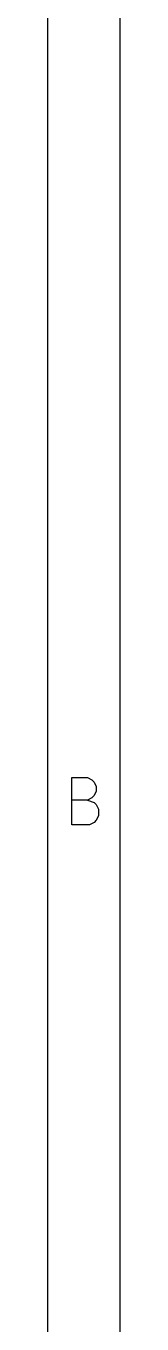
# Model space of a CAD drawing. Header units: millimetres. Extents: x 10 to 287, y -200 to -10.
# Drawn here: x 10 to 12, y -99.35 to -63.58 of the extents above; entities that cross this region are included whole.
import ezdxf

# ---------------------------------------------------------------- set-up
doc = ezdxf.new("R2010")
doc.units = ezdxf.units.MM
doc.layers.add('RED', color=14, linetype='CONTINUOUS')

msp = doc.modelspace()

# ---------------------------------------------------------------- linework, layer by layer
at = {"layer": 'RED', "linetype": 'CONTINUOUS'}
for p, q in [((10, -200.0072), (10, -10)), ((12, -198.0072), (12, -12)), ((10.6595, -85.5937), (10.6595, -84.2937)), ((10.6595, -84.2937), (11.0928, -84.2937)), ((11.0928, -84.2937), (11.2166, -84.3556)), ((11.2166, -84.3556), (11.2785, -84.4175)), ((11.2785, -84.4175), (11.3404, -84.5413)), ((11.3404, -84.6651), (11.2785, -84.7889)), ((11.3404, -84.5413), (11.3404, -84.6651)), ((11.0928, -84.9127), (10.6595, -84.9127)), ((11.2166, -84.8508), (11.0928, -84.9127)), ((11.0928, -84.9127), (11.2785, -84.9746)), ((11.2785, -84.7889), (11.2166, -84.8508)), ((11.2785, -84.9746), (11.3404, -85.0365)), ((11.3404, -85.0365), (11.4023, -85.1603)), ((11.3404, -85.4698), (11.2785, -85.5318)), ((11.4023, -85.346), (11.3404, -85.4698)), ((11.4023, -85.1603), (11.4023, -85.346)), ((11.1547, -85.5937), (10.6595, -85.5937)), ((11.2785, -85.5318), (11.1547, -85.5937))]:
    msp.add_line(p, q, dxfattribs=at)

doc.saveas('drawing.dxf')
